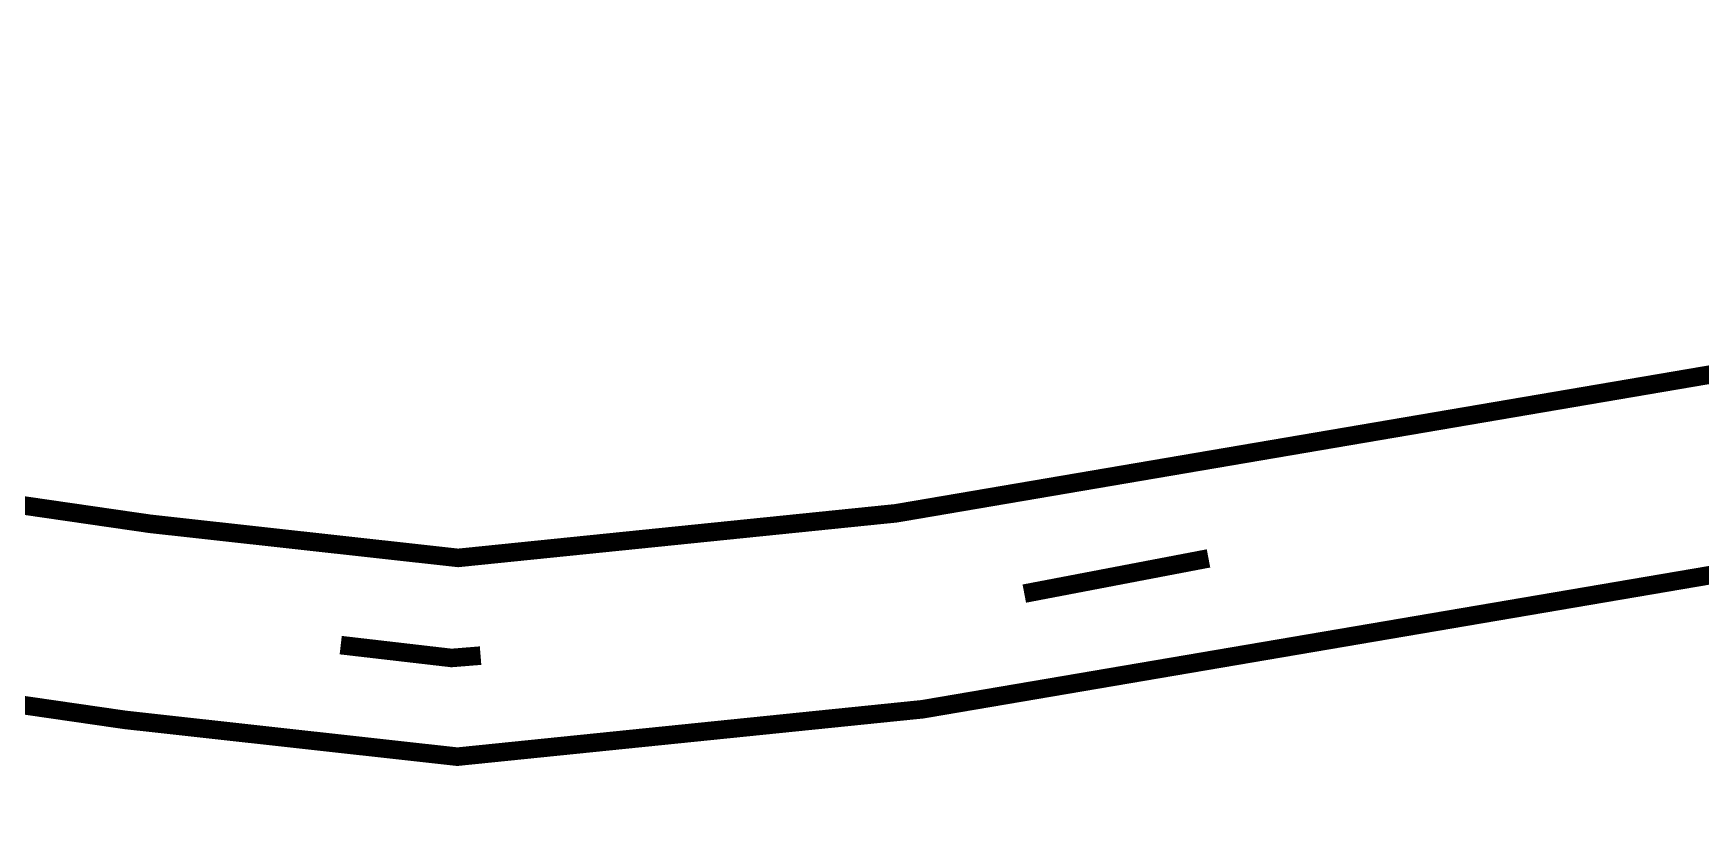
# Model space of a CAD drawing. Header units: inches. Extents: x -340059099 to 1458168, y 1119167 to 1294232938.
# Drawn here: x 462249 to 463598, y 2617502 to 2618150 of the extents above; entities that cross this region are included whole.
import ezdxf

# ---------------------------------------------------------------- set-up
doc = ezdxf.new("R2010")
doc.units = ezdxf.units.IN
doc.header["$MEASUREMENT"] = 0
doc.layers.add('Text', color=7, linetype='Continuous')

msp = doc.modelspace()

# ---------------------------------------------------------------- linework, layer by layer
at = {"layer": 'Text', "const_width": 15}
for points in [[(461974.1, 2617806.4), (462343, 2617752.9), (462592.4, 2617725.3), (462946.7, 2617761.4), (463611.6, 2617874.7), (463922.8, 2617917.6), (464305.1, 2617961.4), (464459.3, 2617958.8), (464676.8, 2617901.1), (464858.4, 2617887.2), (465160.6, 2617846), (465359.6, 2617784), (465558.7, 2617763.7), (465701, 2617763.7), (465796.4, 2617747.7), (465894.5, 2617722.8), (466027.3, 2617600.5), (466103.6, 2617297.8), (467445.9, 2614491.3)], [(461945.3, 2617648.9), (462322.7, 2617594.2), (462591.7, 2617564.4), (462968.3, 2617602.8), (463636, 2617716.5), (463942.8, 2617758.8), (464312.9, 2617801.2), (464437.1, 2617799.2), (464650, 2617742.7), (464841.5, 2617728), (465125.8, 2617689.2), (465327.4, 2617626.5), (465550.5, 2617603.7), (465687.7, 2617603.7), (465763.3, 2617591), (465815.8, 2617577.7), (465883.8, 2617515.1), (465952.3, 2617243.2), (467259.7, 2614498.1)], [(463199.7, 2617724.9), (463050.6, 2617696.4)], [(462610.5, 2617646.2), (462587, 2617644.3), (462497.3, 2617654.7)]]:
    msp.add_lwpolyline(points, dxfattribs=at)
at = {"layer": 'Text', "color": 1}
msp.add_circle((469844, 2616428.5), 81808, dxfattribs=at)

doc.saveas('drawing.dxf')
